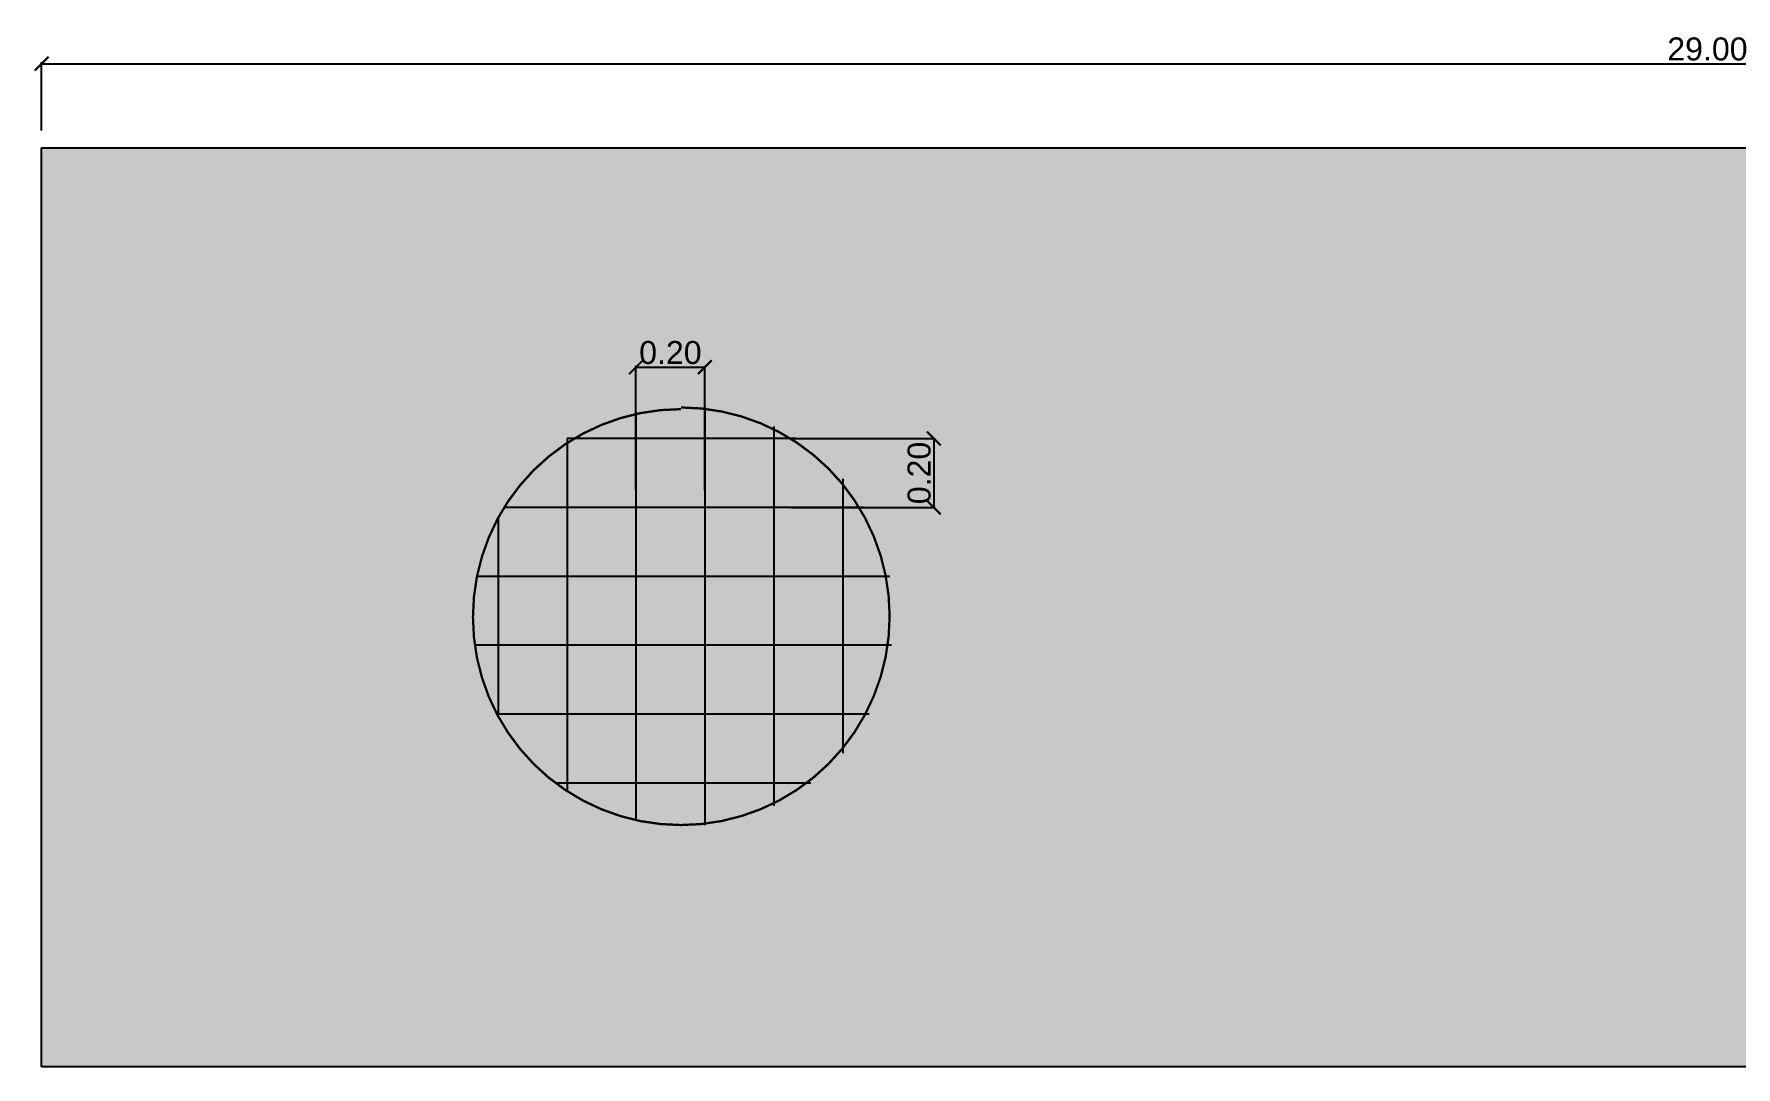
# Model space of a CAD drawing. Header units: millimetres. Extents: x 157 to 449, y 13 to 189.
# Drawn here: x 239.61 to 254.43, y 21.69 to 30.68 of the extents above; entities that cross this region are included whole.
import ezdxf

# ---------------------------------------------------------------- set-up
doc = ezdxf.new("R2010")
doc.units = ezdxf.units.MM
doc.header["$LTSCALE"] = 0.1
doc.header["$MEASUREMENT"] = 0
doc.header["$PDMODE"] = 3
doc.header["$PDSIZE"] = 0.1
doc.layers.get('DEFPOINTS').update_dxf_attribs({"color": 1})
for name, color, linetype in [('armadura', 10, 'Continuous'), ('CONT_PLATEA', 4, 'Continuous'), ('FUNDACIONES-COTAS', 3, 'Continuous')]:
    doc.layers.add(name, color=color, linetype=linetype)
doc.layers.add('SOMBRA', color=1, linetype='Continuous', lineweight=0)
doc.styles.add('Arial20', font='arial.ttf', dxfattribs={"height": 0.2})
doc.dimstyles.new('COTA-1-100', dxfattribs={"dimtxt": 0.2, "dimasz": 0.12, "dimexe": 0.012, "dimexo": 0.15, "dimgap": 0.025, "dimtad": 1, "dimzin": 0, "dimdsep": 46, "dimtxsty": 'Arial20', "dimblk1": 'ARCHTICK', "dimblk2": 'ARCHTICK', "dimsah": 1, "dimcen": 0.09, "dimclrd": 256, "dimclre": 256, "dimclrt": 256, "dimazin": 0, "dimtfac": 1, "dimtofl": 0, "dimtmove": 2, "dimatfit": 3, "dimldrblk": 'ARCHTICK', "dimfxl": 1, "dimtolj": 1, "dimtzin": 0, "dimarcsym": 0})

# ---------------------------------------------------------------- blocks, each defined once
blk = doc.blocks.new('_ARCHTICK')
at = {"color": 0, "linetype": 'ByBlock', "const_width": 0.15}
blk.add_lwpolyline([(-0.5, -0.5), (0.5, 0.5)], dxfattribs=at)
blk = doc.blocks.new('*D443')
at = {"layer": 'DEFPOINTS', "color": 0, "transparency": 16777216}
for p in [(245.451, 27.778), (244.851, 26.558), (245.451, 26.558)]:
    blk.add_point(p, dxfattribs=at)
at = {"layer": 'FUNDACIONES-COTAS', "lineweight": -2, "transparency": 16777216}
for p, q in [((244.851, 26.708), (244.851, 27.79)), ((244.851, 27.778), (245.451, 27.778)), ((245.451, 26.708), (245.451, 27.79))]:
    blk.add_line(p, q, dxfattribs=at)
at = {"layer": 'FUNDACIONES-COTAS', "lineweight": -2, "transparency": 16777216, "xscale": 0.12, "yscale": 0.12, "zscale": 0.12, "rotation": 180}
blk.add_blockref('_ARCHTICK', (244.851, 27.778), dxfattribs=at)
at = {"layer": 'FUNDACIONES-COTAS', "lineweight": -2, "transparency": 16777216, "xscale": 0.12, "yscale": 0.12, "zscale": 0.12}
blk.add_blockref('_ARCHTICK', (245.451, 27.778), dxfattribs=at)
at = {"layer": 'FUNDACIONES-COTAS', "transparency": 16777216, "insert": (245.151, 27.905), "char_height": 0.2, "attachment_point": 5, "style": 'Arial20'}
blk.add_mtext('\\A1;0.20', dxfattribs=at)
blk = doc.blocks.new('*D444')
at = {"layer": 'DEFPOINTS', "color": 0, "transparency": 16777216}
for p in [(246.051, 27.158), (246.051, 26.558), (247.444, 26.558)]:
    blk.add_point(p, dxfattribs=at)
at = {"layer": 'FUNDACIONES-COTAS', "lineweight": -2, "transparency": 16777216}
for p, q in [((246.201, 27.158), (247.456, 27.158)), ((247.444, 27.158), (247.444, 26.558)), ((246.201, 26.558), (247.456, 26.558))]:
    blk.add_line(p, q, dxfattribs=at)
at = {"layer": 'FUNDACIONES-COTAS', "lineweight": -2, "transparency": 16777216, "xscale": 0.12, "yscale": 0.12, "zscale": 0.12}
for p, rotation in [((247.444, 27.158), 90), ((247.444, 26.558), 270)]:
    blk.add_blockref('_ARCHTICK', p, dxfattribs=dict(at, rotation=rotation))
at = {"layer": 'FUNDACIONES-COTAS', "transparency": 16777216, "insert": (247.317, 26.858), "char_height": 0.2, "attachment_point": 5, "rotation": 90, "style": 'Arial20'}
blk.add_mtext('\\A1;0.20', dxfattribs=at)
blk = doc.blocks.new('*D445')
at = {"layer": 'DEFPOINTS', "color": 0, "transparency": 16777216}
for p in [(268.678, 30.42), (239.678, 29.688), (268.678, 29.688)]:
    blk.add_point(p, dxfattribs=at)
at = {"layer": 'FUNDACIONES-COTAS', "lineweight": -2, "transparency": 16777216}
for p, q in [((239.678, 29.838), (239.678, 30.432)), ((239.678, 30.42), (268.678, 30.42)), ((268.678, 29.838), (268.678, 30.432))]:
    blk.add_line(p, q, dxfattribs=at)
at = {"layer": 'FUNDACIONES-COTAS', "lineweight": -2, "transparency": 16777216, "xscale": 0.12, "yscale": 0.12, "zscale": 0.12, "rotation": 180}
blk.add_blockref('_ARCHTICK', (239.678, 30.42), dxfattribs=at)
at = {"layer": 'FUNDACIONES-COTAS', "lineweight": -2, "transparency": 16777216, "xscale": 0.12, "yscale": 0.12, "zscale": 0.12}
blk.add_blockref('_ARCHTICK', (268.678, 30.42), dxfattribs=at)
at = {"layer": 'FUNDACIONES-COTAS', "transparency": 16777216, "insert": (254.178, 30.547), "char_height": 0.2, "attachment_point": 5, "style": 'Arial20'}
blk.add_mtext('\\A1;29.00', dxfattribs=at)

msp = doc.modelspace()

# ---------------------------------------------------------------- hatches: boundary and pattern name
at = {"layer": 'SOMBRA', "true_color": 0xafd9aa, "transparency": 33554585}
h = msp.add_hatch(color=9, dxfattribs=at)
h.dxf.hatch_style = 1
h.paths.add_polyline_path([(268.6781, 29.6883), (239.6781, 29.6883), (239.6781, 21.6883), (268.6781, 21.6883)])

# ---------------------------------------------------------------- linework, layer by layer
at = {"layer": 'armadura'}
for points in [[(245.4511, 27.4315), (245.4511, 23.7925)], [(244.8511, 27.3935), (244.8511, 23.8305)], [(246.0511, 27.2635), (246.0511, 23.9605)], [(244.2511, 27.1578), (244.2511, 24.0898)], [(246.2428, 27.1578), (244.2511, 27.1578)], [(246.6511, 26.8054), (246.6511, 24.4186)], [(246.8306, 26.5578), (243.6997, 26.5578)], [(243.6511, 26.4723), (243.6511, 24.7517)], [(247.0611, 25.9578), (243.4691, 25.9578)], [(247.0764, 25.3578), (243.4539, 25.3578)], [(246.8824, 24.7578), (243.6479, 24.7578)], [(246.3744, 24.1578), (244.1559, 24.1578)]]:
    msp.add_lwpolyline(points, dxfattribs=at)
at = {"layer": 'CONT_PLATEA', "ltscale": 2.5, "const_width": 0.02}
msp.add_lwpolyline([(245.2422, 27.428, -1), (245.2422, 23.7936, -1), (245.2422, 27.4135, -1)], format="xyb", dxfattribs=at)
at = {"layer": 'FUNDACIONES-COTAS'}
for p, q in [((239.6781, 29.6883), (268.6781, 29.6883)), ((239.6781, 21.6883), (239.6781, 29.6883)), ((268.6781, 21.6883), (239.6781, 21.6883))]:
    msp.add_line(p, q, dxfattribs=at)

# ---------------------------------------------------------------- dimensions: what is measured, and where the dimension line sits
dim = msp.add_linear_dim(base=(268.6781, 30.4196), p1=(239.6781, 29.6883), p2=(268.6781, 29.6883), dimstyle='COTA-1-100', dxfattribs=at)
dim.commit()
dim.dimension.update_dxf_attribs({"geometry": '*D445', "text_midpoint": (254.1781, 30.5467)})
for base, p1, p2, angle, picture, middle in [((245.4511, 27.7779), (244.8511, 26.5578), (245.4511, 26.5578), 180, '*D443', (245.1511, 27.905)), ((247.4441, 26.5578), (246.0511, 27.1578), (246.0511, 26.5578), 90, '*D444', (247.317, 26.8578))]:
    dim = msp.add_linear_dim(base=base, p1=p1, p2=p2, angle=angle, text='0.20', dimstyle='COTA-1-100', dxfattribs=at)
    dim.commit()
    dim.dimension.update_dxf_attribs({"geometry": picture, "text_midpoint": middle})

doc.saveas('drawing.dxf')
